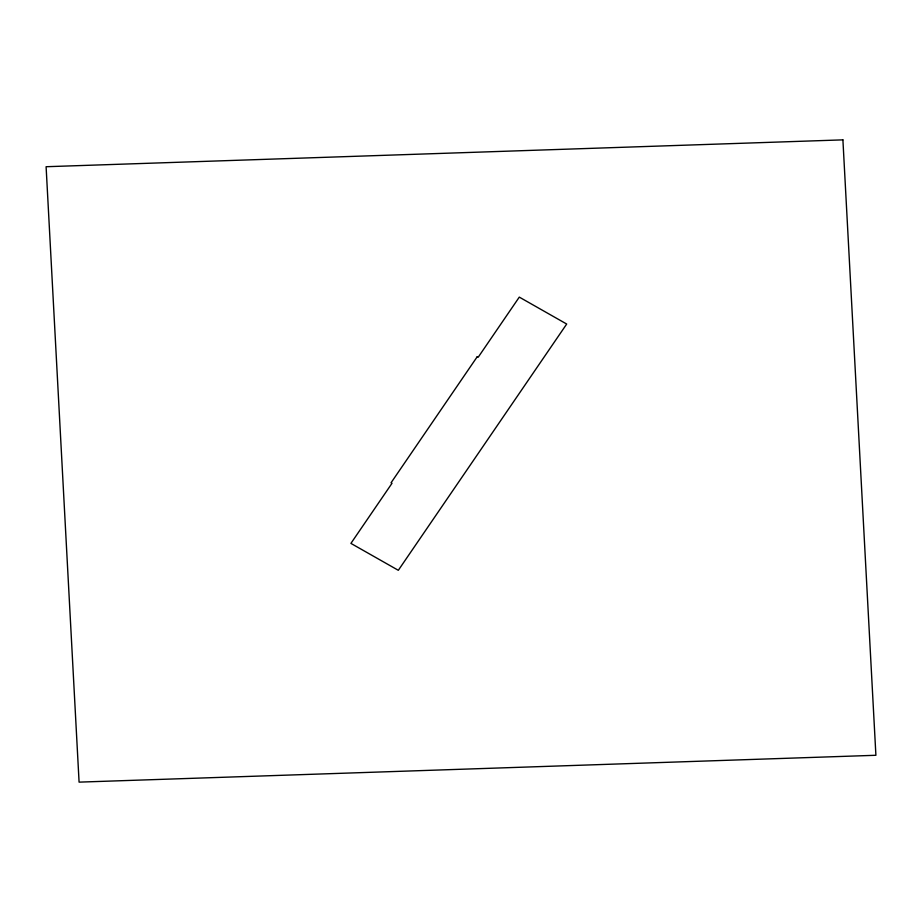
<?xml version="1.0" encoding="UTF-8"?>
<svg xmlns="http://www.w3.org/2000/svg" width="922" height="922" viewBox="0 0 922 922"><rect width="100%" height="100%" fill="white"/><g stroke="black" fill="none" stroke-linecap="round" stroke-linejoin="round"><path stroke-width="1.38" d="M477.262 356.687L391.066 482.759L392 483.289L350.913 543.392L398.316 570.303L566.696 324.037L519.293 297.115L478.207 357.217L477.262 356.687M842.904 139.867L46.1 166.721L79.085 782.133L875.9 755.279L842.904 139.867"/></g></svg>
